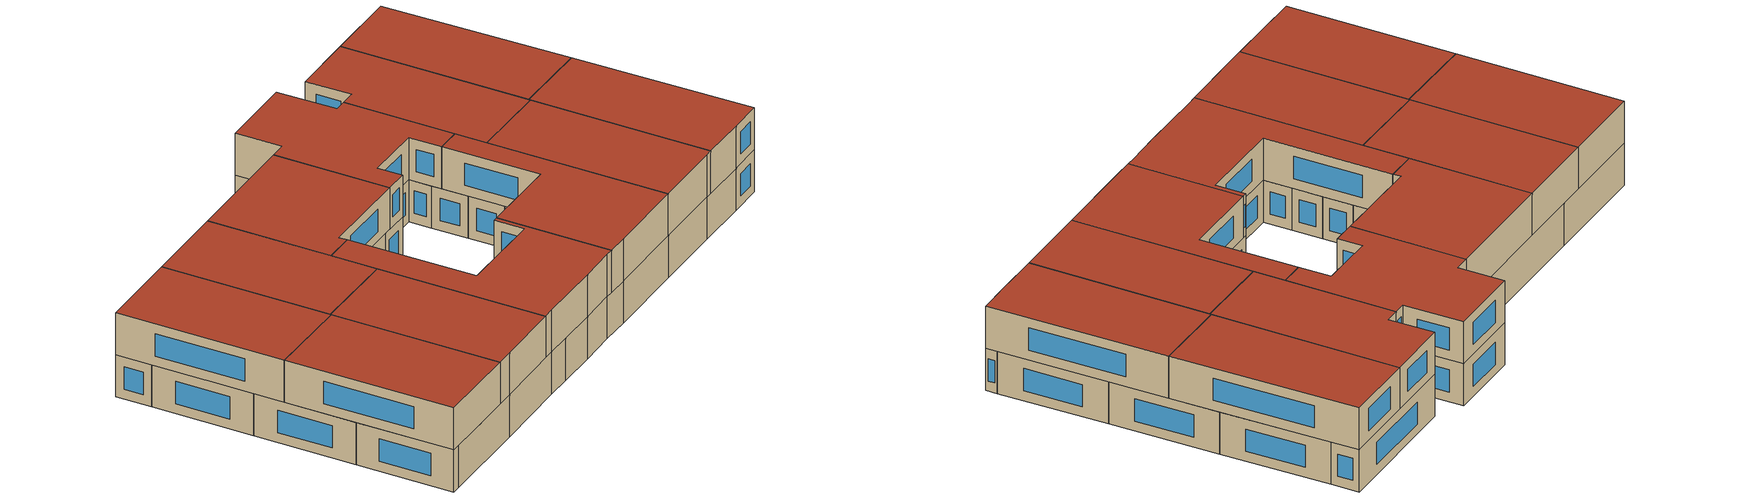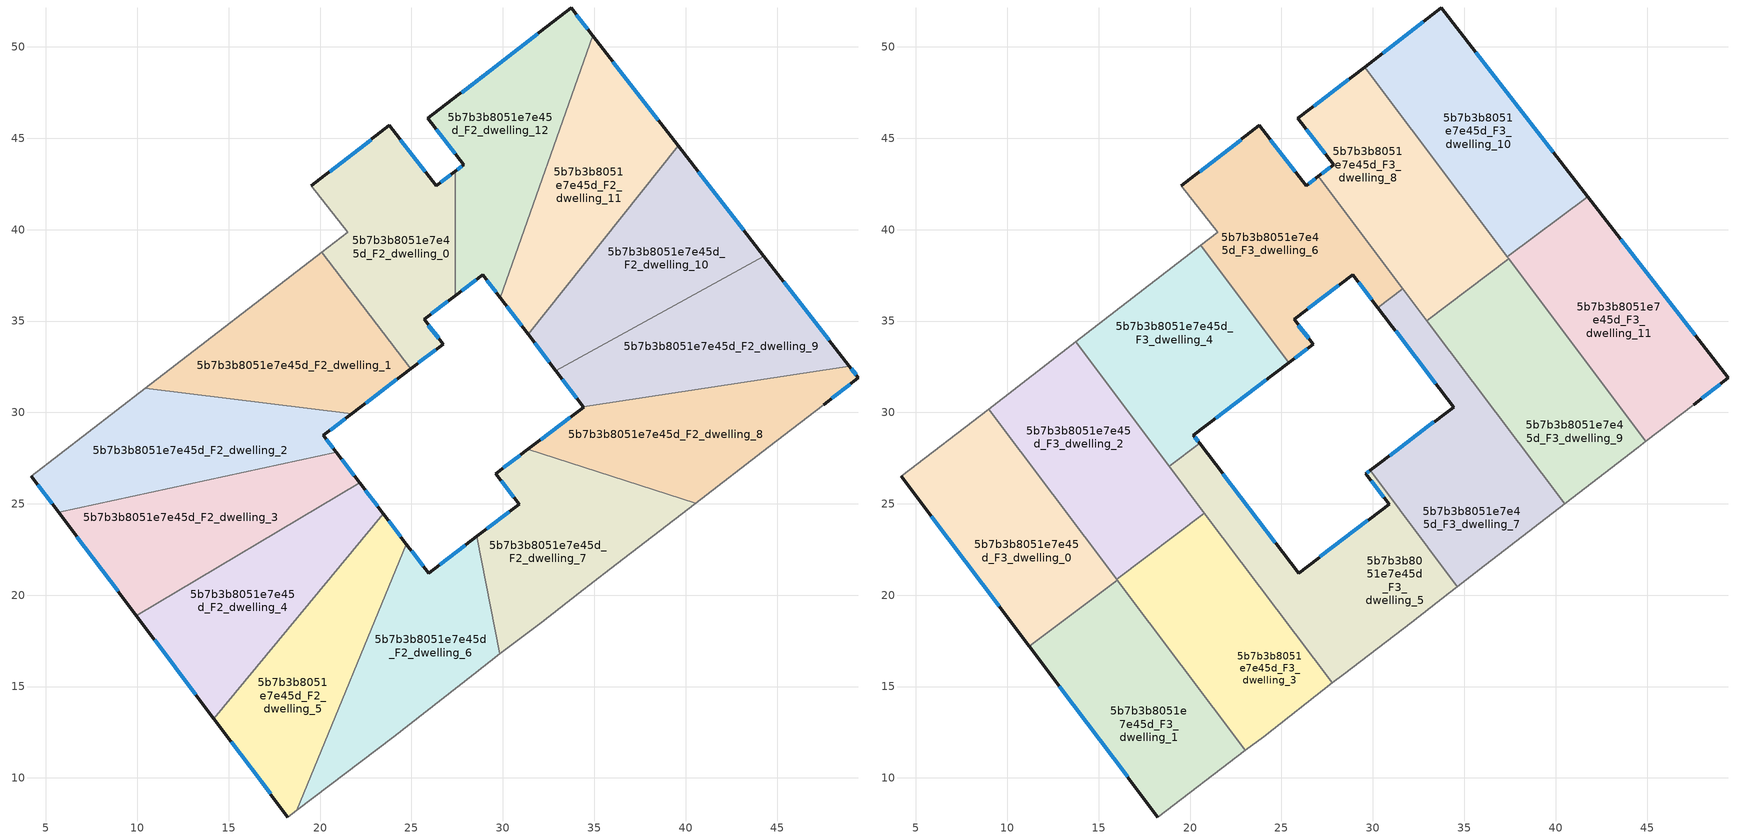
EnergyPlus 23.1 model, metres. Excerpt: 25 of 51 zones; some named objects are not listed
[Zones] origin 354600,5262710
5b7b3b8051e7e45d_F2_dwelling_0
 floor to 5b7b3b8051e7e45d_F1_dwelling_0 (EU_floor_Construction): 27.39,43.19 27.39,36.39 25.69,35.1 26.73,33.73 24.97,32.39 20.08,38.75 21.51,39.85 19.52,42.4 23.79,45.7 26.35,42.4 z6
 wall outside (EU_wall_Construction): 27.39,43.19 26.35,42.4 23.79,45.7 19.52,42.4 / 24.97,32.39 26.73,33.73 25.69,35.1 27.39,36.39 z6:9
 wall to 5b7b3b8051e7e45d_F2_dwelling_12 (EU_wall_Construction): 27.39,36.39 27.39,43.19 z6:9
 wall to 5b7b3b8051e7e45d_F2_dwelling_1 (EU_wall_Construction): 20.08,38.75 24.97,32.39 z6:9
 wall adiabatic (EU_wall_Construction): 19.52,42.4 21.51,39.85 20.08,38.75 z6:9
 window (EU_Window_Construction): 27.14,43.01 26.59,42.59 / 26.09,35.4 26.99,36.09 / 26.48,34.05 25.93,34.78 / 25.38,32.7 26.32,33.41 / 22.79,44.93 20.53,43.18 / 25.75,43.17 24.39,44.93 z6.7:8.3
5b7b3b8051e7e45d_F2_dwelling_1
 floor to 5b7b3b8051e7e45d_F1_dwelling_1 (EU_floor_Construction): 20.08,38.75 24.97,32.39 21.73,29.93 10.45,31.32 z6
 wall outside (EU_wall_Construction): 21.73,29.93 24.97,32.39 z6:9
 wall to 5b7b3b8051e7e45d_F2_dwelling_2 (EU_wall_Construction): 10.45,31.32 21.73,29.93 z6:9
 wall adiabatic (EU_wall_Construction): 20.08,38.75 10.45,31.32 z6:9
 window (EU_Window_Construction): 22.49,30.51 24.21,31.81 z6.7:8.3
5b7b3b8051e7e45d_F2_dwelling_10
 floor to 5b7b3b8051e7e45d_F1_dwelling_10 (EU_floor_Construction): 39.6,44.58 44.28,38.55 32.9,32.28 31.39,34.26 z6
 wall outside (EU_wall_Construction): 31.39,34.26 32.9,32.28 / 44.28,38.55 39.6,44.58 z6:9
 wall to 5b7b3b8051e7e45d_F2_dwelling_11 (EU_wall_Construction): 39.6,44.58 31.39,34.26 z6:9
 wall to 5b7b3b8051e7e45d_F2_dwelling_9 (EU_wall_Construction): 32.9,32.28 44.28,38.55 z6:9
 window (EU_Window_Construction): 31.74,33.8 32.54,32.75 / 43.18,39.97 40.7,43.16 z6.7:8.3
 ceiling adiabatic (EU_roof_Construction): 37.44,38.4 36.1,40.18 32.48,35.64 32.95,35.02 z9
5b7b3b8051e7e45d_F2_dwelling_11
 floor to 5b7b3b8051e7e45d_F1_dwelling_11 (EU_floor_Construction): 34.92,50.61 39.6,44.58 31.39,34.26 29.86,36.26 z6
 wall outside (EU_wall_Construction): 29.86,36.26 31.39,34.26 / 39.6,44.58 34.92,50.61 z6:9
 wall to 5b7b3b8051e7e45d_F2_dwelling_12 (EU_wall_Construction): 34.92,50.61 29.86,36.26 z6:9
 window (EU_Window_Construction): 30.22,35.79 31.03,34.73 / 38.5,45.99 36.02,49.19 z6.7:8.3
 ceiling adiabatic (EU_roof_Construction): 32.48,35.64 36.1,40.18 32.79,44.58 30.55,38.21 z9
5b7b3b8051e7e45d_F2_dwelling_12
 floor to 5b7b3b8051e7e45d_F1_dwelling_12 (EU_floor_Construction): 33.74,52.12 34.92,50.61 29.86,36.26 28.9,37.53 27.39,36.39 27.39,43.19 27.85,43.55 25.9,46.08 z6
 wall outside (EU_wall_Construction): 34.92,50.61 33.74,52.12 25.9,46.08 27.85,43.55 27.39,43.19 / 27.39,36.39 28.9,37.53 29.86,36.26 z6:9
 window (EU_Window_Construction): 31.9,50.71 27.74,47.5 / 34.64,50.96 34.02,51.77 / 29.12,37.24 29.64,36.56 / 27.74,36.66 28.54,37.26 / 27.74,43.47 27.5,43.28 / 26.36,45.49 27.4,44.15 z6.7:8.3
5b7b3b8051e7e45d_F2_dwelling_2
 floor to 5b7b3b8051e7e45d_F1_dwelling_2 (EU_floor_Construction): 21.73,29.93 20.18,28.75 20.88,27.83 5.69,24.53 4.2,26.5 10.45,31.32 z6
 wall outside (EU_wall_Construction): 20.88,27.83 20.18,28.75 21.73,29.93 / 4.2,26.5 5.69,24.53 z6:9
 wall to 5b7b3b8051e7e45d_F2_dwelling_3 (EU_wall_Construction): 5.69,24.53 20.88,27.83 z6:9
 wall adiabatic (EU_wall_Construction): 10.45,31.32 4.2,26.5 z6:9
 window (EU_Window_Construction): 20.54,29.03 21.37,29.66 / 20.72,28.05 20.34,28.54 / 4.55,26.04 5.34,24.99 z6.7:8.3
5b7b3b8051e7e45d_F2_dwelling_3
 floor to 5b7b3b8051e7e45d_F1_dwelling_3 (EU_floor_Construction): 20.88,27.83 22.17,26.14 9.94,18.88 5.69,24.53 z6
 wall outside (EU_wall_Construction): 22.17,26.14 20.88,27.83 / 5.69,24.53 9.94,18.88 z6:9
 wall to 5b7b3b8051e7e45d_F2_dwelling_4 (EU_wall_Construction): 9.94,18.88 22.17,26.14 z6:9
 window (EU_Window_Construction): 21.87,26.54 21.19,27.43 / 6.69,23.2 8.94,20.21 z6.7:8.3
5b7b3b8051e7e45d_F2_dwelling_4
 floor to 5b7b3b8051e7e45d_F1_dwelling_4 (EU_floor_Construction): 22.17,26.14 23.45,24.46 14.19,13.24 9.94,18.88 z6
 wall outside (EU_wall_Construction): 23.45,24.46 22.17,26.14 / 9.94,18.88 14.19,13.24 z6:9
 wall to 5b7b3b8051e7e45d_F2_dwelling_5 (EU_wall_Construction): 14.19,13.24 23.45,24.46 z6:9
 window (EU_Window_Construction): 23.15,24.86 22.47,25.75 / 10.94,17.55 13.2,14.56 z6.7:8.3
5b7b3b8051e7e45d_F2_dwelling_5
 floor to 5b7b3b8051e7e45d_F1_dwelling_5 (EU_floor_Construction): 23.45,24.46 24.72,22.79 18.71,8.22 18.24,7.86 14.19,13.24 z6
 wall outside (EU_wall_Construction): 24.72,22.79 23.45,24.46 / 14.19,13.24 18.24,7.86 z6:9
 wall to 5b7b3b8051e7e45d_F2_dwelling_6 (EU_wall_Construction): 18.71,8.22 24.72,22.79 z6:9
 wall adiabatic (EU_wall_Construction): 18.24,7.86 18.71,8.22 z6:9
 window (EU_Window_Construction): 24.43,23.19 23.75,24.07 / 15.14,11.97 17.29,9.12 z6.7:8.3
5b7b3b8051e7e45d_F2_dwelling_6
 floor to 5b7b3b8051e7e45d_F1_dwelling_6 (EU_floor_Construction): 28.58,23.21 29.84,16.78 28.4,15.68 24.03,12.27 18.71,8.22 24.72,22.79 25.94,21.21 z6
 wall outside (EU_wall_Construction): 28.58,23.21 25.94,21.21 24.72,22.79 z6:9
 wall adiabatic (EU_wall_Construction): 18.71,8.22 24.03,12.27 28.4,15.68 29.84,16.78 z6:9
 wall to 5b7b3b8051e7e45d_F2_dwelling_7 (EU_wall_Construction): 29.84,16.78 28.58,23.21 z6:9
 window (EU_Window_Construction): 25.65,21.58 25.01,22.42 / 27.96,22.74 26.56,21.68 z6.7:8.3
5b7b3b8051e7e45d_F2_dwelling_7
 floor to 5b7b3b8051e7e45d_F1_dwelling_7 (EU_floor_Construction): 40.54,25.04 35.86,21.41 34.15,20.11 32.12,18.52 29.84,16.78 28.58,23.21 30.9,24.97 29.62,26.65 31.36,27.97 z6
 wall outside (EU_wall_Construction): 31.36,27.97 29.62,26.65 30.9,24.97 28.58,23.21 z6:9
 wall adiabatic (EU_wall_Construction): 29.84,16.78 32.12,18.52 34.15,20.11 35.86,21.41 40.54,25.04 z6:9
 wall to 5b7b3b8051e7e45d_F2_dwelling_8 (EU_wall_Construction): 40.54,25.04 31.36,27.97 z6:9
 window (EU_Window_Construction): 30.35,24.56 29.12,23.62 / 29.92,26.26 30.6,25.37 / 30.95,27.66 30.03,26.96 z6.7:8.3
5b7b3b8051e7e45d_F2_dwelling_8
 floor to 5b7b3b8051e7e45d_F1_dwelling_8 (EU_floor_Construction): 48.95,32.53 49.44,31.9 47.56,30.42 44.51,28.11 40.54,25.04 31.36,27.97 34.41,30.29 34.4,30.31 z6
 wall outside (EU_wall_Construction): 34.4,30.31 34.41,30.29 31.36,27.97 / 47.56,30.42 49.44,31.9 48.95,32.53 z6:9
 wall adiabatic (EU_wall_Construction): 40.54,25.04 44.51,28.11 47.56,30.42 z6:9
 wall to 5b7b3b8051e7e45d_F2_dwelling_9 (EU_wall_Construction): 48.95,32.53 34.4,30.31 z6:9
 window (EU_Window_Construction): 33.7,29.75 32.08,28.52 / 49.33,32.05 49.06,32.38 / 48,30.77 49,31.55 z6.7:8.3
5b7b3b8051e7e45d_F2_dwelling_9
 floor to 5b7b3b8051e7e45d_F1_dwelling_9 (EU_floor_Construction): 44.28,38.55 48.95,32.53 34.4,30.31 32.9,32.28 z6
 wall outside (EU_wall_Construction): 32.9,32.28 34.4,30.31 / 48.95,32.53 44.28,38.55 z6:9
 window (EU_Window_Construction): 33.25,31.82 34.04,30.77 / 47.85,33.95 45.37,37.14 z6.7:8.3
5b7b3b8051e7e45d_F3_dwelling_0
 floor to 5b7b3b8051e7e45d_F2_dwelling_3 (EU_floor_Construction): 12.17,25.93 15.15,21.97 9.94,18.88 5.69,24.53 z9
 floor to 5b7b3b8051e7e45d_F2_dwelling_4 (EU_floor_Construction): 15.15,21.97 16.01,20.83 11.2,17.21 9.94,18.88 z9
 floor to 5b7b3b8051e7e45d_F2_dwelling_2 (EU_floor_Construction): 8.97,30.18 12.17,25.93 5.69,24.53 4.2,26.5 z9
 wall outside (EU_wall_Construction): 4.2,26.5 11.2,17.21 z9:12
 wall to 5b7b3b8051e7e45d_F3_dwelling_1 (EU_wall_Construction): 11.2,17.21 16.01,20.83 z9:12
 wall adiabatic (EU_wall_Construction): 8.97,30.18 4.2,26.5 z9:12
 wall to 5b7b3b8051e7e45d_F3_dwelling_2 (EU_wall_Construction): 15.98,20.87 8.97,30.18 z9:12
 wall to 5b7b3b8051e7e45d_F3_dwelling_3 (EU_wall_Construction): 16.01,20.83 15.98,20.87 z9:12
 window (EU_Window_Construction): 5.84,24.32 9.56,19.39 z9.7:11.3
 roof outside (EU_roof_Construction): 16.01,20.83 8.97,30.18 4.2,26.5 11.2,17.21 z12
5b7b3b8051e7e45d_F3_dwelling_1
 floor to 5b7b3b8051e7e45d_F2_dwelling_5 (EU_floor_Construction): 18.13,18.01 21.11,14.04 18.71,8.22 18.24,7.86 14.19,13.24 z9
 floor to 5b7b3b8051e7e45d_F2_dwelling_6 (EU_floor_Construction): 21.11,14.04 23.03,11.5 18.71,8.22 z9
 floor to 5b7b3b8051e7e45d_F2_dwelling_4 (EU_floor_Construction): 16.01,20.83 18.13,18.01 14.19,13.24 11.2,17.21 z9
 wall outside (EU_wall_Construction): 11.2,17.21 18.24,7.86 z9:12
 wall adiabatic (EU_wall_Construction): 18.24,7.86 23.03,11.5 z9:12
 wall to 5b7b3b8051e7e45d_F3_dwelling_3 (EU_wall_Construction): 23.03,11.5 16.01,20.83 z9:12
 window (EU_Window_Construction): 12.85,15.02 16.59,10.06 z9.7:11.3
 roof outside (EU_roof_Construction): 23.03,11.5 16.01,20.83 11.2,17.21 18.24,7.86 z12
5b7b3b8051e7e45d_F3_dwelling_10
 floor to 5b7b3b8051e7e45d_F2_dwelling_11 (EU_floor_Construction): 34.92,50.61 39.6,44.58 36.1,40.18 32.79,44.58 z9
 floor to 5b7b3b8051e7e45d_F2_dwelling_12 (EU_floor_Construction): 33.74,52.12 34.92,50.61 32.79,44.58 29.55,48.89 z9
 floor to 5b7b3b8051e7e45d_F2_dwelling_10 (EU_floor_Construction): 39.6,44.58 41.75,41.8 37.36,38.5 36.1,40.18 z9
 wall outside (EU_wall_Construction): 41.75,41.8 33.74,52.12 29.55,48.89 z9:12
 wall to 5b7b3b8051e7e45d_F3_dwelling_11 (EU_wall_Construction): 37.36,38.5 41.75,41.8 z9:12
 wall to 5b7b3b8051e7e45d_F3_dwelling_8 (EU_wall_Construction): 29.55,48.89 37.36,38.5 z9:12
 window (EU_Window_Construction): 32.76,51.37 30.53,49.65 / 39.87,44.23 35.62,49.7 z9.7:11.3
 roof outside (EU_roof_Construction): 41.75,41.8 33.74,52.12 29.55,48.89 37.36,38.5 z12
5b7b3b8051e7e45d_F3_dwelling_11
 floor to 5b7b3b8051e7e45d_F2_dwelling_9 (EU_floor_Construction): 44.28,38.55 48.95,32.53 42.59,31.56 39.36,35.84 z9
 floor to 5b7b3b8051e7e45d_F2_dwelling_8 (EU_floor_Construction): 48.95,32.53 49.44,31.9 47.56,30.42 44.94,28.43 42.59,31.56 z9
 floor to 5b7b3b8051e7e45d_F2_dwelling_10 (EU_floor_Construction): 41.75,41.8 44.28,38.55 39.36,35.84 37.36,38.5 z9
 wall outside (EU_wall_Construction): 47.56,30.42 49.44,31.9 41.75,41.8 z9:12
 wall adiabatic (EU_wall_Construction): 44.94,28.43 47.56,30.42 z9:12
 wall to 5b7b3b8051e7e45d_F3_dwelling_9 (EU_wall_Construction): 37.44,38.4 44.94,28.43 z9:12
 wall to 5b7b3b8051e7e45d_F3_dwelling_8 (EU_wall_Construction): 37.36,38.5 37.44,38.4 z9:12
 window (EU_Window_Construction): 47.64,34.22 43.56,39.48 / 48,30.77 49,31.55 z9.7:11.3
 roof outside (EU_roof_Construction): 47.56,30.42 49.44,31.9 41.75,41.8 37.36,38.5 44.94,28.43 z12
5b7b3b8051e7e45d_F3_dwelling_2
 floor to 5b7b3b8051e7e45d_F2_dwelling_2 (EU_floor_Construction): 16.17,30.62 18.64,27.34 12.17,25.93 8.97,30.18 10.45,31.32 z9
 floor to 5b7b3b8051e7e45d_F2_dwelling_3 (EU_floor_Construction): 18.64,27.34 20.35,25.06 15.15,21.97 12.17,25.93 z9
 floor to 5b7b3b8051e7e45d_F2_dwelling_1 (EU_floor_Construction): 13.73,33.86 16.17,30.62 10.45,31.32 z9
 floor to 5b7b3b8051e7e45d_F2_dwelling_4 (EU_floor_Construction): 20.35,25.06 20.78,24.49 15.98,20.87 15.15,21.97 z9
 wall to 5b7b3b8051e7e45d_F3_dwelling_3 (EU_wall_Construction): 15.98,20.87 20.78,24.49 z9:12
 wall adiabatic (EU_wall_Construction): 13.73,33.86 8.97,30.18 z9:12
 wall to 5b7b3b8051e7e45d_F3_dwelling_4 (EU_wall_Construction): 18.86,27.05 13.73,33.86 z9:12
 wall to 5b7b3b8051e7e45d_F3_dwelling_5 (EU_wall_Construction): 20.78,24.49 18.86,27.05 z9:12
 roof outside (EU_roof_Construction): 20.78,24.49 13.73,33.86 8.97,30.18 15.98,20.87 z12
5b7b3b8051e7e45d_F3_dwelling_3
 floor to 5b7b3b8051e7e45d_F2_dwelling_6 (EU_floor_Construction): 23.78,20.5 27.77,15.2 24.03,12.27 23.03,11.5 21.11,14.04 z9
 floor to 5b7b3b8051e7e45d_F2_dwelling_5 (EU_floor_Construction): 22.06,22.79 23.78,20.5 21.11,14.04 18.13,18.01 z9
 floor to 5b7b3b8051e7e45d_F2_dwelling_4 (EU_floor_Construction): 20.78,24.49 22.06,22.79 18.13,18.01 15.98,20.87 z9
 wall adiabatic (EU_wall_Construction): 23.03,11.5 24.03,12.27 27.77,15.2 z9:12
 wall to 5b7b3b8051e7e45d_F3_dwelling_5 (EU_wall_Construction): 27.77,15.2 20.78,24.49 z9:12
 roof outside (EU_roof_Construction): 27.77,15.2 20.78,24.49 15.98,20.87 23.03,11.5 24.03,12.27 z12
5b7b3b8051e7e45d_F3_dwelling_4
 floor to 5b7b3b8051e7e45d_F2_dwelling_1 (EU_floor_Construction): 20.08,38.75 24.97,32.39 21.73,29.94 16.17,30.62 13.73,33.86 z9
 floor to 5b7b3b8051e7e45d_F2_dwelling_0 (EU_floor_Construction): 20.58,39.14 25.41,32.73 24.97,32.39 20.08,38.75 z9
 floor to 5b7b3b8051e7e45d_F2_dwelling_2 (EU_floor_Construction): 21.73,29.94 20.18,28.75 20.52,28.3 19.48,27.52 18.64,27.34 16.17,30.62 z9
 floor to 5b7b3b8051e7e45d_F2_dwelling_3 (EU_floor_Construction): 19.48,27.52 18.86,27.05 18.64,27.34 z9
 wall outside (EU_wall_Construction): 20.52,28.3 20.18,28.75 25.41,32.73 z9:12
 wall to 5b7b3b8051e7e45d_F3_dwelling_5 (EU_wall_Construction): 18.85,27.05 20.52,28.3 z9:12
 wall adiabatic (EU_wall_Construction): 20.58,39.14 13.73,33.86 z9:12
 wall to 5b7b3b8051e7e45d_F3_dwelling_6 (EU_wall_Construction): 25.41,32.73 20.58,39.14 z9:12
 window (EU_Window_Construction): 21.41,29.69 24.18,31.79 / 20.44,28.41 20.26,28.65 z9.7:11.3
 roof outside (EU_roof_Construction): 20.52,28.3 20.18,28.75 25.41,32.73 20.58,39.14 13.73,33.86 18.85,27.05 z12
5b7b3b8051e7e45d_F3_dwelling_5
 floor to 5b7b3b8051e7e45d_F2_dwelling_4 (EU_floor_Construction): 22.17,26.14 23.45,24.46 22.06,22.79 20.35,25.06 z9
 floor to 5b7b3b8051e7e45d_F2_dwelling_6 (EU_floor_Construction): 28.58,23.21 29.84,16.78 28.4,15.68 27.77,15.2 23.78,20.5 24.72,22.79 25.94,21.21 z9
 floor to 5b7b3b8051e7e45d_F2_dwelling_7 (EU_floor_Construction): 30.9,24.97 29.62,26.65 29.85,26.82 34.63,20.47 34.15,20.11 32.12,18.52 29.84,16.78 28.58,23.21 z9
 floor to 5b7b3b8051e7e45d_F2_dwelling_3 (EU_floor_Construction): 20.88,27.83 22.17,26.14 20.35,25.06 18.86,27.05 19.48,27.52 z9
 floor to 5b7b3b8051e7e45d_F2_dwelling_5 (EU_floor_Construction): 23.45,24.46 24.72,22.79 23.78,20.5 22.06,22.79 z9
 floor to 5b7b3b8051e7e45d_F2_dwelling_2 (EU_floor_Construction): 20.52,28.3 20.88,27.83 19.48,27.52 z9
 wall outside (EU_wall_Construction): 29.85,26.82 29.62,26.65 30.9,24.97 25.94,21.21 20.52,28.3 z9:12
 wall to 5b7b3b8051e7e45d_F3_dwelling_7 (EU_wall_Construction): 34.63,20.47 29.85,26.82 z9:12
 wall adiabatic (EU_wall_Construction): 27.77,15.2 28.4,15.68 32.12,18.52 34.15,20.11 34.63,20.47 z9:12
 window (EU_Window_Construction): 24.66,22.87 21.79,26.64 / 29.73,24.09 27.1,22.09 / 29.92,26.26 30.6,25.37 / 29.79,26.78 29.67,26.69 z9.7:11.3
 roof outside (EU_roof_Construction): 32.12,18.52 34.15,20.11 34.63,20.47 29.85,26.82 29.62,26.65 30.9,24.97 25.94,21.21 20.52,28.3 18.85,27.05 27.77,15.2 28.4,15.68 z12
5b7b3b8051e7e45d_F3_dwelling_6
 floor to 5b7b3b8051e7e45d_F2_dwelling_0 (EU_floor_Construction): 27.02,42.91 27.39,42.42 27.39,36.39 25.69,35.1 26.73,33.73 25.41,32.73 20.58,39.14 21.51,39.85 19.52,42.4 23.79,45.7 26.35,42.4 z9
 floor to 5b7b3b8051e7e45d_F2_dwelling_12 (EU_floor_Construction): 27.39,42.42 30.55,38.21 29.86,36.26 28.9,37.53 27.39,36.39 z9
 floor to 5b7b3b8051e7e45d_F2_dwelling_11 (EU_floor_Construction): 30.55,38.21 31.64,36.77 30.27,35.74 29.86,36.26 z9
 wall outside (EU_wall_Construction): 25.41,32.73 26.73,33.73 25.69,35.1 28.9,37.53 30.27,35.74 / 27.02,42.91 26.35,42.4 23.79,45.7 19.52,42.4 z9:12
 wall to 5b7b3b8051e7e45d_F3_dwelling_7 (EU_wall_Construction): 30.27,35.74 31.64,36.77 z9:12
 wall adiabatic (EU_wall_Construction): 19.52,42.4 21.51,39.85 20.58,39.14 z9:12
 wall to 5b7b3b8051e7e45d_F3_dwelling_8 (EU_wall_Construction): 31.64,36.77 27.02,42.91 z9:12
 window (EU_Window_Construction): 29.22,37.11 29.94,36.16 / 26.44,35.67 28.14,36.96 / 26.48,34.05 25.93,34.78 / 25.72,32.96 26.42,33.49 / 22.79,44.93 20.53,43.18 / 25.75,43.17 24.39,44.93 / 26.86,42.79 26.51,42.52 z9.7:11.3
 roof outside (EU_roof_Construction): 30.27,35.74 31.64,36.77 27.02,42.91 26.35,42.4 23.79,45.7 19.52,42.4 21.51,39.85 20.58,39.14 25.41,32.73 26.73,33.73 25.69,35.1 28.9,37.53 z12
5b7b3b8051e7e45d_F3_dwelling_7
 floor to 5b7b3b8051e7e45d_F2_dwelling_7 (EU_floor_Construction): 40.44,25.07 40.49,25 35.86,21.41 34.63,20.47 29.85,26.82 31.36,27.97 z9
 floor to 5b7b3b8051e7e45d_F2_dwelling_8 (EU_floor_Construction): 36.28,30.6 40.44,25.07 31.36,27.97 34.41,30.29 34.4,30.31 z9
 floor to 5b7b3b8051e7e45d_F2_dwelling_11 (EU_floor_Construction): 31.64,36.77 32.48,35.64 31.39,34.26 30.27,35.74 z9
 floor to 5b7b3b8051e7e45d_F2_dwelling_10 (EU_floor_Construction): 32.48,35.64 34.39,33.1 32.9,32.28 31.39,34.26 z9
 floor to 5b7b3b8051e7e45d_F2_dwelling_9 (EU_floor_Construction): 34.39,33.1 36.28,30.6 34.4,30.31 32.9,32.28 z9
 wall outside (EU_wall_Construction): 30.27,35.74 34.41,30.29 29.85,26.82 z9:12
 wall adiabatic (EU_wall_Construction): 34.63,20.47 35.86,21.41 40.49,25 z9:12
 wall to 5b7b3b8051e7e45d_F3_dwelling_9 (EU_wall_Construction): 40.49,25 32.95,35.02 z9:12
 wall to 5b7b3b8051e7e45d_F3_dwelling_8 (EU_wall_Construction): 32.95,35.02 31.64,36.77 z9:12
 window (EU_Window_Construction): 33.34,29.48 30.92,27.64 / 31.24,34.46 33.44,31.57 z9.7:11.3
 roof outside (EU_roof_Construction): 40.49,25 31.64,36.77 30.27,35.74 34.41,30.29 29.85,26.82 34.63,20.47 35.86,21.41 z12
5b7b3b8051e7e45d_F3_dwelling_8
 floor to 5b7b3b8051e7e45d_F2_dwelling_12 (EU_floor_Construction): 29.55,48.89 32.79,44.58 30.55,38.21 27.39,42.42 27.39,43.19 27.85,43.55 25.9,46.08 z9
 floor adiabatic (EU_floor_Construction): 32.79,44.58 37.44,38.4 32.95,35.02 30.55,38.21 z9
 floor to 5b7b3b8051e7e45d_F2_dwelling_0 (EU_floor_Construction): 27.39,43.19 27.39,42.42 27.02,42.91 z9
 wall outside (EU_wall_Construction): 29.55,48.89 25.9,46.08 27.85,43.55 27.02,42.91 z9:12
 wall to 5b7b3b8051e7e45d_F3_dwelling_9 (EU_wall_Construction): 32.95,35.02 37.44,38.4 z9:12
 window (EU_Window_Construction): 27.66,43.4 27.21,43.06 / 26.36,45.49 27.4,44.15 / 28.69,48.23 26.75,46.74 z9.7:11.3
 roof outside (EU_roof_Construction): 37.44,38.4 29.55,48.89 25.9,46.08 27.85,43.55 27.02,42.91 32.95,35.02 z12
5b7b3b8051e7e45d_F3_dwelling_9
 floor to 5b7b3b8051e7e45d_F2_dwelling_8 (EU_floor_Construction): 42.59,31.56 44.94,28.43 44.51,28.11 40.54,25.04 40.44,25.07 36.28,30.6 z9
 floor to 5b7b3b8051e7e45d_F2_dwelling_10 (EU_floor_Construction): 37.44,38.4 39.36,35.84 34.39,33.1 32.95,35.02 z9
 floor to 5b7b3b8051e7e45d_F2_dwelling_9 (EU_floor_Construction): 39.36,35.84 42.59,31.56 36.28,30.6 34.39,33.1 z9
 wall adiabatic (EU_wall_Construction): 40.49,25 44.51,28.11 44.94,28.43 z9:12
 roof outside (EU_roof_Construction): 44.51,28.11 44.94,28.43 37.44,38.4 32.95,35.02 40.49,25 z12
[Building]
EU S2 Campaign: North Axis=0; Terrain=City; Solar Distribution=FullExterior
[Site:Location]
Budapest.Ferenc.Liszt.Intl.AP: Latitude=47.437; Longitude=19.256; Time Zone=1; Elevation=185
[SizingPeriod:WeatherFileDays]
AnnualSizingPeriod: Begin Month=1; Begin Day of Month=1; End Month=12; End Day of Month=31; Day of Week for Start Day=Monday; Use Weather File Daylight Saving Period=No; Use Weather File Rain and Snow Indicators=No
[MATERIAL]
EU_InternalMass_Material: Roughness=MediumRough; Thickness=0.1; Conductivity=1; Density=1800; Specific Heat=900; Thermal Absorptance=0.9; Solar Absorptance=0.7; Visible Absorptance=0.7
[MATERIAL:NOMASS] Roughness=MediumRough; Thermal Absorptance=0.9; Solar Absorptance=0.7; Visible Absorptance=0.7
Name | Thermal Resistance
EU_wall_NoMass | 0.832559
EU_roof_NoMass | 1.39638
EU_floor_NoMass | 0.872794
[WINDOWMATERIAL:SIMPLEGLAZINGSYSTEM]
EU_Window_SimpleGlazing: UFactor=2.79869; Solar Heat Gain Coefficient=0.75; Visible Transmittance=0.75
[CONSTRUCTION]
EU_wall_Construction: EU_wall_NoMass
EU_roof_Construction: EU_roof_NoMass
EU_floor_Construction: EU_floor_NoMass
EU_Window_Construction: EU_Window_SimpleGlazing
EU_InternalMass_Construction: EU_InternalMass_Material
[ZONE] Type=1; Multiplier=1; Ceiling Height=autocalculate; Floor Area=autocalculate; Part of Total Floor Area=Yes
Name | Volume
5b7b3b8051e7e45d_F2_dwelling_0 | 187.804
5b7b3b8051e7e45d_F3_dwelling_0 | 210.872
5b7b3b8051e7e45d_F2_dwelling_1 | 194.625
5b7b3b8051e7e45d_F3_dwelling_1 | 210.884
5b7b3b8051e7e45d_F2_dwelling_10 | 194.646
5b7b3b8051e7e45d_F3_dwelling_10 | 210.871
5b7b3b8051e7e45d_F2_dwelling_11 | 194.633
5b7b3b8051e7e45d_F3_dwelling_11 | 210.864
5b7b3b8051e7e45d_F2_dwelling_12 | 201.502
5b7b3b8051e7e45d_F2_dwelling_2 | 194.64
5b7b3b8051e7e45d_F3_dwelling_2 | 210.854
5b7b3b8051e7e45d_F2_dwelling_3 | 194.673
5b7b3b8051e7e45d_F3_dwelling_3 | 210.855
5b7b3b8051e7e45d_F2_dwelling_4 | 194.665
5b7b3b8051e7e45d_F3_dwelling_4; 5b7b3b8051e7e45d_F3_dwelling_6 | 210.862
5b7b3b8051e7e45d_F2_dwelling_5 | 194.627
5b7b3b8051e7e45d_F3_dwelling_5 | 210.874
5b7b3b8051e7e45d_F2_dwelling_6 | 194.66
5b7b3b8051e7e45d_F2_dwelling_7 | 194.648
5b7b3b8051e7e45d_F3_dwelling_7 | 210.88
5b7b3b8051e7e45d_F2_dwelling_8; 5b7b3b8051e7e45d_F2_dwelling_9 | 194.644
5b7b3b8051e7e45d_F3_dwelling_8; 5b7b3b8051e7e45d_F3_dwelling_9 | 210.861
[INTERNALMASS] Construction=EU_InternalMass_Construction
Name | Zone or ZoneList | Surface Area
5b7b3b8051e7e45d_F2_dwelling_0_EU_InternalMass | 5b7b3b8051e7e45d_F2_dwelling_0 | 62.601
5b7b3b8051e7e45d_F2_dwelling_1_EU_InternalMass | 5b7b3b8051e7e45d_F2_dwelling_1 | 64.8752
5b7b3b8051e7e45d_F2_dwelling_2_EU_InternalMass | 5b7b3b8051e7e45d_F2_dwelling_2 | 64.8801
5b7b3b8051e7e45d_F2_dwelling_3_EU_InternalMass | 5b7b3b8051e7e45d_F2_dwelling_3 | 64.8912
5b7b3b8051e7e45d_F2_dwelling_4_EU_InternalMass | 5b7b3b8051e7e45d_F2_dwelling_4 | 64.888
5b7b3b8051e7e45d_F2_dwelling_5_EU_InternalMass | 5b7b3b8051e7e45d_F2_dwelling_5 | 64.8758
5b7b3b8051e7e45d_F2_dwelling_6_EU_InternalMass | 5b7b3b8051e7e45d_F2_dwelling_6 | 64.8867
5b7b3b8051e7e45d_F2_dwelling_7_EU_InternalMass | 5b7b3b8051e7e45d_F2_dwelling_7 | 64.8826
5b7b3b8051e7e45d_F2_dwelling_8_EU_InternalMass | 5b7b3b8051e7e45d_F2_dwelling_8 | 64.8815
5b7b3b8051e7e45d_F2_dwelling_9_EU_InternalMass | 5b7b3b8051e7e45d_F2_dwelling_9 | 64.8812
5b7b3b8051e7e45d_F2_dwelling_10_EU_InternalMass | 5b7b3b8051e7e45d_F2_dwelling_10 | 64.882
5b7b3b8051e7e45d_F2_dwelling_11_EU_InternalMass | 5b7b3b8051e7e45d_F2_dwelling_11 | 64.8777
5b7b3b8051e7e45d_F2_dwelling_12_EU_InternalMass | 5b7b3b8051e7e45d_F2_dwelling_12 | 67.1649
5b7b3b8051e7e45d_F3_dwelling_0_EU_InternalMass | 5b7b3b8051e7e45d_F3_dwelling_0 | 70.2909
5b7b3b8051e7e45d_F3_dwelling_1_EU_InternalMass | 5b7b3b8051e7e45d_F3_dwelling_1 | 70.2948
5b7b3b8051e7e45d_F3_dwelling_2_EU_InternalMass | 5b7b3b8051e7e45d_F3_dwelling_2 | 70.2845
5b7b3b8051e7e45d_F3_dwelling_3_EU_InternalMass | 5b7b3b8051e7e45d_F3_dwelling_3 | 70.285
5b7b3b8051e7e45d_F3_dwelling_4_EU_InternalMass | 5b7b3b8051e7e45d_F3_dwelling_4 | 70.2874
5b7b3b8051e7e45d_F3_dwelling_5_EU_InternalMass | 5b7b3b8051e7e45d_F3_dwelling_5 | 70.2914
5b7b3b8051e7e45d_F3_dwelling_6_EU_InternalMass | 5b7b3b8051e7e45d_F3_dwelling_6 | 70.2873
5b7b3b8051e7e45d_F3_dwelling_7_EU_InternalMass | 5b7b3b8051e7e45d_F3_dwelling_7 | 70.2932
5b7b3b8051e7e45d_F3_dwelling_8_EU_InternalMass | 5b7b3b8051e7e45d_F3_dwelling_8 | 70.2869
5b7b3b8051e7e45d_F3_dwelling_9_EU_InternalMass | 5b7b3b8051e7e45d_F3_dwelling_9 | 70.287
5b7b3b8051e7e45d_F3_dwelling_10_EU_InternalMass | 5b7b3b8051e7e45d_F3_dwelling_10 | 70.2904
5b7b3b8051e7e45d_F3_dwelling_11_EU_InternalMass | 5b7b3b8051e7e45d_F3_dwelling_11 | 70.288
[OTHEREQUIPMENT] Fuel Type=Electricity; Design Level Calculation Method=Watts/Area; Power per Zone Floor Area=1; Fraction Latent=0; Fraction Radiant=0; Fraction Lost=0; Carbon Dioxide Generation Rate=0; EndUse Subcategory=EU_Step8_InternalGains
Name | Zone or ZoneList or Space or SpaceList | Schedule
EU_Step8_InternalGain_5b7b3b8051e7e45d_F2_dwelling_0_f000 | 5b7b3b8051e7e45d_F2_dwelling_0 | EU_Step8_GainSchedule_5b7b3b8051e7e45d_F2_dwelling_0_f000
EU_Step8_InternalGain_5b7b3b8051e7e45d_F2_dwelling_1_f000 | 5b7b3b8051e7e45d_F2_dwelling_1 | EU_Step8_GainSchedule_5b7b3b8051e7e45d_F2_dwelling_1_f000
EU_Step8_InternalGain_5b7b3b8051e7e45d_F2_dwelling_2_f000 | 5b7b3b8051e7e45d_F2_dwelling_2 | EU_Step8_GainSchedule_5b7b3b8051e7e45d_F2_dwelling_2_f000
EU_Step8_InternalGain_5b7b3b8051e7e45d_F2_dwelling_3_f000 | 5b7b3b8051e7e45d_F2_dwelling_3 | EU_Step8_GainSchedule_5b7b3b8051e7e45d_F2_dwelling_3_f000
EU_Step8_InternalGain_5b7b3b8051e7e45d_F2_dwelling_4_f000 | 5b7b3b8051e7e45d_F2_dwelling_4 | EU_Step8_GainSchedule_5b7b3b8051e7e45d_F2_dwelling_4_f000
EU_Step8_InternalGain_5b7b3b8051e7e45d_F2_dwelling_5_f000 | 5b7b3b8051e7e45d_F2_dwelling_5 | EU_Step8_GainSchedule_5b7b3b8051e7e45d_F2_dwelling_5_f000
EU_Step8_InternalGain_5b7b3b8051e7e45d_F2_dwelling_6_f000 | 5b7b3b8051e7e45d_F2_dwelling_6 | EU_Step8_GainSchedule_5b7b3b8051e7e45d_F2_dwelling_6_f000
EU_Step8_InternalGain_5b7b3b8051e7e45d_F2_dwelling_7_f000 | 5b7b3b8051e7e45d_F2_dwelling_7 | EU_Step8_GainSchedule_5b7b3b8051e7e45d_F2_dwelling_7_f000
EU_Step8_InternalGain_5b7b3b8051e7e45d_F2_dwelling_8_f000 | 5b7b3b8051e7e45d_F2_dwelling_8 | EU_Step8_GainSchedule_5b7b3b8051e7e45d_F2_dwelling_8_f000
EU_Step8_InternalGain_5b7b3b8051e7e45d_F2_dwelling_9_f000 | 5b7b3b8051e7e45d_F2_dwelling_9 | EU_Step8_GainSchedule_5b7b3b8051e7e45d_F2_dwelling_9_f000
EU_Step8_InternalGain_5b7b3b8051e7e45d_F2_dwelling_10_f000 | 5b7b3b8051e7e45d_F2_dwelling_10 | EU_Step8_GainSchedule_5b7b3b8051e7e45d_F2_dwelling_10_f000
EU_Step8_InternalGain_5b7b3b8051e7e45d_F2_dwelling_11_f000 | 5b7b3b8051e7e45d_F2_dwelling_11 | EU_Step8_GainSchedule_5b7b3b8051e7e45d_F2_dwelling_11_f000
EU_Step8_InternalGain_5b7b3b8051e7e45d_F2_dwelling_12_f000 | 5b7b3b8051e7e45d_F2_dwelling_12 | EU_Step8_GainSchedule_5b7b3b8051e7e45d_F2_dwelling_12_f000
EU_Step8_InternalGain_5b7b3b8051e7e45d_F3_dwelling_0_f000 | 5b7b3b8051e7e45d_F3_dwelling_0 | EU_Step8_GainSchedule_5b7b3b8051e7e45d_F3_dwelling_0_f000
EU_Step8_InternalGain_5b7b3b8051e7e45d_F3_dwelling_1_f000 | 5b7b3b8051e7e45d_F3_dwelling_1 | EU_Step8_GainSchedule_5b7b3b8051e7e45d_F3_dwelling_1_f000
EU_Step8_InternalGain_5b7b3b8051e7e45d_F3_dwelling_2_f000 | 5b7b3b8051e7e45d_F3_dwelling_2 | EU_Step8_GainSchedule_5b7b3b8051e7e45d_F3_dwelling_2_f000
EU_Step8_InternalGain_5b7b3b8051e7e45d_F3_dwelling_3_f000 | 5b7b3b8051e7e45d_F3_dwelling_3 | EU_Step8_GainSchedule_5b7b3b8051e7e45d_F3_dwelling_3_f000
EU_Step8_InternalGain_5b7b3b8051e7e45d_F3_dwelling_4_f000 | 5b7b3b8051e7e45d_F3_dwelling_4 | EU_Step8_GainSchedule_5b7b3b8051e7e45d_F3_dwelling_4_f000
EU_Step8_InternalGain_5b7b3b8051e7e45d_F3_dwelling_5_f000 | 5b7b3b8051e7e45d_F3_dwelling_5 | EU_Step8_GainSchedule_5b7b3b8051e7e45d_F3_dwelling_5_f000
EU_Step8_InternalGain_5b7b3b8051e7e45d_F3_dwelling_6_f000 | 5b7b3b8051e7e45d_F3_dwelling_6 | EU_Step8_GainSchedule_5b7b3b8051e7e45d_F3_dwelling_6_f000
EU_Step8_InternalGain_5b7b3b8051e7e45d_F3_dwelling_7_f000 | 5b7b3b8051e7e45d_F3_dwelling_7 | EU_Step8_GainSchedule_5b7b3b8051e7e45d_F3_dwelling_7_f000
EU_Step8_InternalGain_5b7b3b8051e7e45d_F3_dwelling_8_f000 | 5b7b3b8051e7e45d_F3_dwelling_8 | EU_Step8_GainSchedule_5b7b3b8051e7e45d_F3_dwelling_8_f000
EU_Step8_InternalGain_5b7b3b8051e7e45d_F3_dwelling_9_f000 | 5b7b3b8051e7e45d_F3_dwelling_9 | EU_Step8_GainSchedule_5b7b3b8051e7e45d_F3_dwelling_9_f000
EU_Step8_InternalGain_5b7b3b8051e7e45d_F3_dwelling_10_f000 | 5b7b3b8051e7e45d_F3_dwelling_10 | EU_Step8_GainSchedule_5b7b3b8051e7e45d_F3_dwelling_10_f000
EU_Step8_InternalGain_5b7b3b8051e7e45d_F3_dwelling_11_f000 | 5b7b3b8051e7e45d_F3_dwelling_11 | EU_Step8_GainSchedule_5b7b3b8051e7e45d_F3_dwelling_11_f000
[ZONEVENTILATION:DESIGNFLOWRATE] Schedule=EU_AlwaysOn; Design Flow Rate Calculation Method=AirChanges/Hour; Air Changes per Hour=0.475469; Ventilation Type=Natural; Fan Pressure Rise=0; Fan Total Efficiency=1; Constant Term Coefficient=1; Temperature Term Coefficient=0; Velocity Term Coefficient=0; Velocity Squared Term Coefficient=0; Minimum Indoor Temperature=-100; Maximum Indoor Temperature=100; Delta Temperature=-100; Minimum Outdoor Temperature=-100; Maximum Outdoor Temperature=100; Maximum Wind Speed=40
Name | Zone or ZoneList or Space or SpaceList
EU_ConstantAir_5b7b3b8051e7e45d_F2_dwelling_0 | 5b7b3b8051e7e45d_F2_dwelling_0
EU_ConstantAir_5b7b3b8051e7e45d_F2_dwelling_1 | 5b7b3b8051e7e45d_F2_dwelling_1
EU_ConstantAir_5b7b3b8051e7e45d_F2_dwelling_2 | 5b7b3b8051e7e45d_F2_dwelling_2
EU_ConstantAir_5b7b3b8051e7e45d_F2_dwelling_3 | 5b7b3b8051e7e45d_F2_dwelling_3
EU_ConstantAir_5b7b3b8051e7e45d_F2_dwelling_4 | 5b7b3b8051e7e45d_F2_dwelling_4
EU_ConstantAir_5b7b3b8051e7e45d_F2_dwelling_5 | 5b7b3b8051e7e45d_F2_dwelling_5
EU_ConstantAir_5b7b3b8051e7e45d_F2_dwelling_6 | 5b7b3b8051e7e45d_F2_dwelling_6
EU_ConstantAir_5b7b3b8051e7e45d_F2_dwelling_7 | 5b7b3b8051e7e45d_F2_dwelling_7
EU_ConstantAir_5b7b3b8051e7e45d_F2_dwelling_8 | 5b7b3b8051e7e45d_F2_dwelling_8
EU_ConstantAir_5b7b3b8051e7e45d_F2_dwelling_9 | 5b7b3b8051e7e45d_F2_dwelling_9
EU_ConstantAir_5b7b3b8051e7e45d_F2_dwelling_10 | 5b7b3b8051e7e45d_F2_dwelling_10
EU_ConstantAir_5b7b3b8051e7e45d_F2_dwelling_11 | 5b7b3b8051e7e45d_F2_dwelling_11
EU_ConstantAir_5b7b3b8051e7e45d_F2_dwelling_12 | 5b7b3b8051e7e45d_F2_dwelling_12
EU_ConstantAir_5b7b3b8051e7e45d_F3_dwelling_0 | 5b7b3b8051e7e45d_F3_dwelling_0
EU_ConstantAir_5b7b3b8051e7e45d_F3_dwelling_1 | 5b7b3b8051e7e45d_F3_dwelling_1
EU_ConstantAir_5b7b3b8051e7e45d_F3_dwelling_2 | 5b7b3b8051e7e45d_F3_dwelling_2
EU_ConstantAir_5b7b3b8051e7e45d_F3_dwelling_3 | 5b7b3b8051e7e45d_F3_dwelling_3
EU_ConstantAir_5b7b3b8051e7e45d_F3_dwelling_4 | 5b7b3b8051e7e45d_F3_dwelling_4
EU_ConstantAir_5b7b3b8051e7e45d_F3_dwelling_5 | 5b7b3b8051e7e45d_F3_dwelling_5
EU_ConstantAir_5b7b3b8051e7e45d_F3_dwelling_6 | 5b7b3b8051e7e45d_F3_dwelling_6
EU_ConstantAir_5b7b3b8051e7e45d_F3_dwelling_7 | 5b7b3b8051e7e45d_F3_dwelling_7
EU_ConstantAir_5b7b3b8051e7e45d_F3_dwelling_8 | 5b7b3b8051e7e45d_F3_dwelling_8
EU_ConstantAir_5b7b3b8051e7e45d_F3_dwelling_9 | 5b7b3b8051e7e45d_F3_dwelling_9
EU_ConstantAir_5b7b3b8051e7e45d_F3_dwelling_10 | 5b7b3b8051e7e45d_F3_dwelling_10
EU_ConstantAir_5b7b3b8051e7e45d_F3_dwelling_11 | 5b7b3b8051e7e45d_F3_dwelling_11
[HVACTEMPLATE:ZONE:IDEALLOADSAIRSYSTEM] System Availability Schedule=EU_AlwaysOn; Maximum Heating Supply Air Temperature=50; Minimum Cooling Supply Air Temperature=13; Maximum Heating Supply Air Humidity Ratio=0.0156; Minimum Cooling Supply Air Humidity Ratio=0.0077; Heating Limit=NoLimit; Cooling Limit=NoLimit; Heating Availability Schedule=EU_AlwaysOn; Cooling Availability Schedule=EU_CoolingOff; Dehumidification Control Type=ConstantSensibleHeatRatio; Cooling Sensible Heat Ratio=0.7; Dehumidification Setpoint=60; Humidification Control Type=None; Humidification Setpoint=30; Outdoor Air Method=None; Outdoor Air Flow Rate per Person=0.00944; Outdoor Air Flow Rate per Zone Floor Area=0; Outdoor Air Flow Rate per Zone=0; Demand Controlled Ventilation Type=None; Outdoor Air Economizer Type=NoEconomizer; Heat Recovery Type=None; Sensible Heat Recovery Effectiveness=0.7; Latent Heat Recovery Effectiveness=0.65
Name | Template Thermostat
5b7b3b8051e7e45d_F2_dwelling_0 | EU_HeatOnly_5b7b3b8051e7e45d_F2_dwelling_0
5b7b3b8051e7e45d_F2_dwelling_1 | EU_HeatOnly_5b7b3b8051e7e45d_F2_dwelling_1
5b7b3b8051e7e45d_F2_dwelling_2 | EU_HeatOnly_5b7b3b8051e7e45d_F2_dwelling_2
5b7b3b8051e7e45d_F2_dwelling_3 | EU_HeatOnly_5b7b3b8051e7e45d_F2_dwelling_3
5b7b3b8051e7e45d_F2_dwelling_4 | EU_HeatOnly_5b7b3b8051e7e45d_F2_dwelling_4
5b7b3b8051e7e45d_F2_dwelling_5 | EU_HeatOnly_5b7b3b8051e7e45d_F2_dwelling_5
5b7b3b8051e7e45d_F2_dwelling_6 | EU_HeatOnly_5b7b3b8051e7e45d_F2_dwelling_6
5b7b3b8051e7e45d_F2_dwelling_7 | EU_HeatOnly_5b7b3b8051e7e45d_F2_dwelling_7
5b7b3b8051e7e45d_F2_dwelling_8 | EU_HeatOnly_5b7b3b8051e7e45d_F2_dwelling_8
5b7b3b8051e7e45d_F2_dwelling_9 | EU_HeatOnly_5b7b3b8051e7e45d_F2_dwelling_9
5b7b3b8051e7e45d_F2_dwelling_10 | EU_HeatOnly_5b7b3b8051e7e45d_F2_dwelling_10
5b7b3b8051e7e45d_F2_dwelling_11 | EU_HeatOnly_5b7b3b8051e7e45d_F2_dwelling_11
5b7b3b8051e7e45d_F2_dwelling_12 | EU_HeatOnly_5b7b3b8051e7e45d_F2_dwelling_12
5b7b3b8051e7e45d_F3_dwelling_0 | EU_HeatOnly_5b7b3b8051e7e45d_F3_dwelling_0
5b7b3b8051e7e45d_F3_dwelling_1 | EU_HeatOnly_5b7b3b8051e7e45d_F3_dwelling_1
5b7b3b8051e7e45d_F3_dwelling_2 | EU_HeatOnly_5b7b3b8051e7e45d_F3_dwelling_2
5b7b3b8051e7e45d_F3_dwelling_3 | EU_HeatOnly_5b7b3b8051e7e45d_F3_dwelling_3
5b7b3b8051e7e45d_F3_dwelling_4 | EU_HeatOnly_5b7b3b8051e7e45d_F3_dwelling_4
5b7b3b8051e7e45d_F3_dwelling_5 | EU_HeatOnly_5b7b3b8051e7e45d_F3_dwelling_5
5b7b3b8051e7e45d_F3_dwelling_6 | EU_HeatOnly_5b7b3b8051e7e45d_F3_dwelling_6
5b7b3b8051e7e45d_F3_dwelling_7 | EU_HeatOnly_5b7b3b8051e7e45d_F3_dwelling_7
5b7b3b8051e7e45d_F3_dwelling_8 | EU_HeatOnly_5b7b3b8051e7e45d_F3_dwelling_8
5b7b3b8051e7e45d_F3_dwelling_9 | EU_HeatOnly_5b7b3b8051e7e45d_F3_dwelling_9
5b7b3b8051e7e45d_F3_dwelling_10 | EU_HeatOnly_5b7b3b8051e7e45d_F3_dwelling_10
5b7b3b8051e7e45d_F3_dwelling_11 | EU_HeatOnly_5b7b3b8051e7e45d_F3_dwelling_11
[SIZING:ZONE] Zone Cooling Design Supply Air Temperature Input Method=SupplyAirTemperature; Zone Cooling Design Supply Air Temperature=13; Zone Heating Design Supply Air Temperature Input Method=SupplyAirTemperature; Zone Heating Design Supply Air Temperature=50; Zone Cooling Design Supply Air Humidity Ratio=0.008; Zone Heating Design Supply Air Humidity Ratio=0.008; Cooling Design Air Flow Method=DesignDay; Cooling Design Air Flow Rate=0; Cooling Minimum Air Flow per Zone Floor Area=0.000762; Cooling Minimum Air Flow=0; Cooling Minimum Air Flow Fraction=0.2; Heating Design Air Flow Method=DesignDay; Heating Design Air Flow Rate=0; Heating Maximum Air Flow per Zone Floor Area=0.002032; Heating Maximum Air Flow=0.141576; Heating Maximum Air Flow Fraction=0.3; Account for Dedicated Outdoor Air System=No; Dedicated Outdoor Air System Control Strategy=NeutralSupplyAir; Dedicated Outdoor Air Low Setpoint Temperature for Design=autosize; Dedicated Outdoor Air High Setpoint Temperature for Design=autosize; Zone Load Sizing Method=Sensible Load Only No Latent Load; Zone Latent Cooling Design Supply Air Humidity Ratio Input Method=HumidityRatioDifference; Zone Cooling Design Supply Air Humidity Ratio Difference=0.005; Zone Latent Heating Design Supply Air Humidity Ratio Input Method=HumidityRatioDifference; Zone Humidification Design Supply Air Humidity Ratio Difference=0.005
5b7b3b8051e7e45d_F2_dwelling_0; 5b7b3b8051e7e45d_F2_dwelling_1; 5b7b3b8051e7e45d_F2_dwelling_2; 5b7b3b8051e7e45d_F2_dwelling_3; 5b7b3b8051e7e45d_F2_dwelling_4; 5b7b3b8051e7e45d_F2_dwelling_5; 5b7b3b8051e7e45d_F2_dwelling_6; 5b7b3b8051e7e45d_F2_dwelling_7; 5b7b3b8051e7e45d_F2_dwelling_8; 5b7b3b8051e7e45d_F2_dwelling_9; 5b7b3b8051e7e45d_F2_dwelling_10; 5b7b3b8051e7e45d_F2_dwelling_11; 5b7b3b8051e7e45d_F2_dwelling_12; 5b7b3b8051e7e45d_F3_dwelling_0; 5b7b3b8051e7e45d_F3_dwelling_1; 5b7b3b8051e7e45d_F3_dwelling_2; 5b7b3b8051e7e45d_F3_dwelling_3; 5b7b3b8051e7e45d_F3_dwelling_4; 5b7b3b8051e7e45d_F3_dwelling_5; 5b7b3b8051e7e45d_F3_dwelling_6; 5b7b3b8051e7e45d_F3_dwelling_7; 5b7b3b8051e7e45d_F3_dwelling_8; 5b7b3b8051e7e45d_F3_dwelling_9; 5b7b3b8051e7e45d_F3_dwelling_10; 5b7b3b8051e7e45d_F3_dwelling_11
[SCHEDULE:CONSTANT]
Name | Hourly Value
EU_AlwaysOn | 1
EU_CoolingOff | 0
[SCHEDULE:FILE] Column Number=1; Rows to Skip at Top=0; Number of Hours of Data=8760; Column Separator=Comma; Interpolate to Timestep=No; Minutes per Item=60; Adjust Schedule for Daylight Savings=Yes
Name | File
EU_Step8_GainSchedule_5b7b3b8051e7e45d_F2_dwelling_0_f000 | ../../schedules/5b7b3b8051e7e45d/5b7b3b8051e7e45d_F2_dwelling_0_f000_gain.csv
EU_Step8_GainSchedule_5b7b3b8051e7e45d_F2_dwelling_1_f000 | ../../schedules/5b7b3b8051e7e45d/5b7b3b8051e7e45d_F2_dwelling_1_f000_gain.csv
EU_Step8_GainSchedule_5b7b3b8051e7e45d_F2_dwelling_2_f000 | ../../schedules/5b7b3b8051e7e45d/5b7b3b8051e7e45d_F2_dwelling_2_f000_gain.csv
EU_Step8_GainSchedule_5b7b3b8051e7e45d_F2_dwelling_3_f000 | ../../schedules/5b7b3b8051e7e45d/5b7b3b8051e7e45d_F2_dwelling_3_f000_gain.csv
EU_Step8_GainSchedule_5b7b3b8051e7e45d_F2_dwelling_4_f000 | ../../schedules/5b7b3b8051e7e45d/5b7b3b8051e7e45d_F2_dwelling_4_f000_gain.csv
EU_Step8_GainSchedule_5b7b3b8051e7e45d_F2_dwelling_5_f000 | ../../schedules/5b7b3b8051e7e45d/5b7b3b8051e7e45d_F2_dwelling_5_f000_gain.csv
EU_Step8_GainSchedule_5b7b3b8051e7e45d_F2_dwelling_6_f000 | ../../schedules/5b7b3b8051e7e45d/5b7b3b8051e7e45d_F2_dwelling_6_f000_gain.csv
EU_Step8_GainSchedule_5b7b3b8051e7e45d_F2_dwelling_7_f000 | ../../schedules/5b7b3b8051e7e45d/5b7b3b8051e7e45d_F2_dwelling_7_f000_gain.csv
EU_Step8_GainSchedule_5b7b3b8051e7e45d_F2_dwelling_8_f000 | ../../schedules/5b7b3b8051e7e45d/5b7b3b8051e7e45d_F2_dwelling_8_f000_gain.csv
EU_Step8_GainSchedule_5b7b3b8051e7e45d_F2_dwelling_9_f000 | ../../schedules/5b7b3b8051e7e45d/5b7b3b8051e7e45d_F2_dwelling_9_f000_gain.csv
EU_Step8_GainSchedule_5b7b3b8051e7e45d_F2_dwelling_10_f000 | ../../schedules/5b7b3b8051e7e45d/5b7b3b8051e7e45d_F2_dwelling_10_f000_gain.csv
EU_Step8_GainSchedule_5b7b3b8051e7e45d_F2_dwelling_11_f000 | ../../schedules/5b7b3b8051e7e45d/5b7b3b8051e7e45d_F2_dwelling_11_f000_gain.csv
EU_Step8_GainSchedule_5b7b3b8051e7e45d_F2_dwelling_12_f000 | ../../schedules/5b7b3b8051e7e45d/5b7b3b8051e7e45d_F2_dwelling_12_f000_gain.csv
EU_Step8_GainSchedule_5b7b3b8051e7e45d_F3_dwelling_0_f000 | ../../schedules/5b7b3b8051e7e45d/5b7b3b8051e7e45d_F3_dwelling_0_f000_gain.csv
EU_Step8_GainSchedule_5b7b3b8051e7e45d_F3_dwelling_1_f000 | ../../schedules/5b7b3b8051e7e45d/5b7b3b8051e7e45d_F3_dwelling_1_f000_gain.csv
EU_Step8_GainSchedule_5b7b3b8051e7e45d_F3_dwelling_2_f000 | ../../schedules/5b7b3b8051e7e45d/5b7b3b8051e7e45d_F3_dwelling_2_f000_gain.csv
EU_Step8_GainSchedule_5b7b3b8051e7e45d_F3_dwelling_3_f000 | ../../schedules/5b7b3b8051e7e45d/5b7b3b8051e7e45d_F3_dwelling_3_f000_gain.csv
EU_Step8_GainSchedule_5b7b3b8051e7e45d_F3_dwelling_4_f000 | ../../schedules/5b7b3b8051e7e45d/5b7b3b8051e7e45d_F3_dwelling_4_f000_gain.csv
EU_Step8_GainSchedule_5b7b3b8051e7e45d_F3_dwelling_5_f000 | ../../schedules/5b7b3b8051e7e45d/5b7b3b8051e7e45d_F3_dwelling_5_f000_gain.csv
EU_Step8_GainSchedule_5b7b3b8051e7e45d_F3_dwelling_6_f000 | ../../schedules/5b7b3b8051e7e45d/5b7b3b8051e7e45d_F3_dwelling_6_f000_gain.csv
EU_Step8_GainSchedule_5b7b3b8051e7e45d_F3_dwelling_7_f000 | ../../schedules/5b7b3b8051e7e45d/5b7b3b8051e7e45d_F3_dwelling_7_f000_gain.csv
EU_Step8_GainSchedule_5b7b3b8051e7e45d_F3_dwelling_8_f000 | ../../schedules/5b7b3b8051e7e45d/5b7b3b8051e7e45d_F3_dwelling_8_f000_gain.csv
EU_Step8_GainSchedule_5b7b3b8051e7e45d_F3_dwelling_9_f000 | ../../schedules/5b7b3b8051e7e45d/5b7b3b8051e7e45d_F3_dwelling_9_f000_gain.csv
EU_Step8_GainSchedule_5b7b3b8051e7e45d_F3_dwelling_10_f000 | ../../schedules/5b7b3b8051e7e45d/5b7b3b8051e7e45d_F3_dwelling_10_f000_gain.csv
EU_Step8_GainSchedule_5b7b3b8051e7e45d_F3_dwelling_11_f000 | ../../schedules/5b7b3b8051e7e45d/5b7b3b8051e7e45d_F3_dwelling_11_f000_gain.csv
